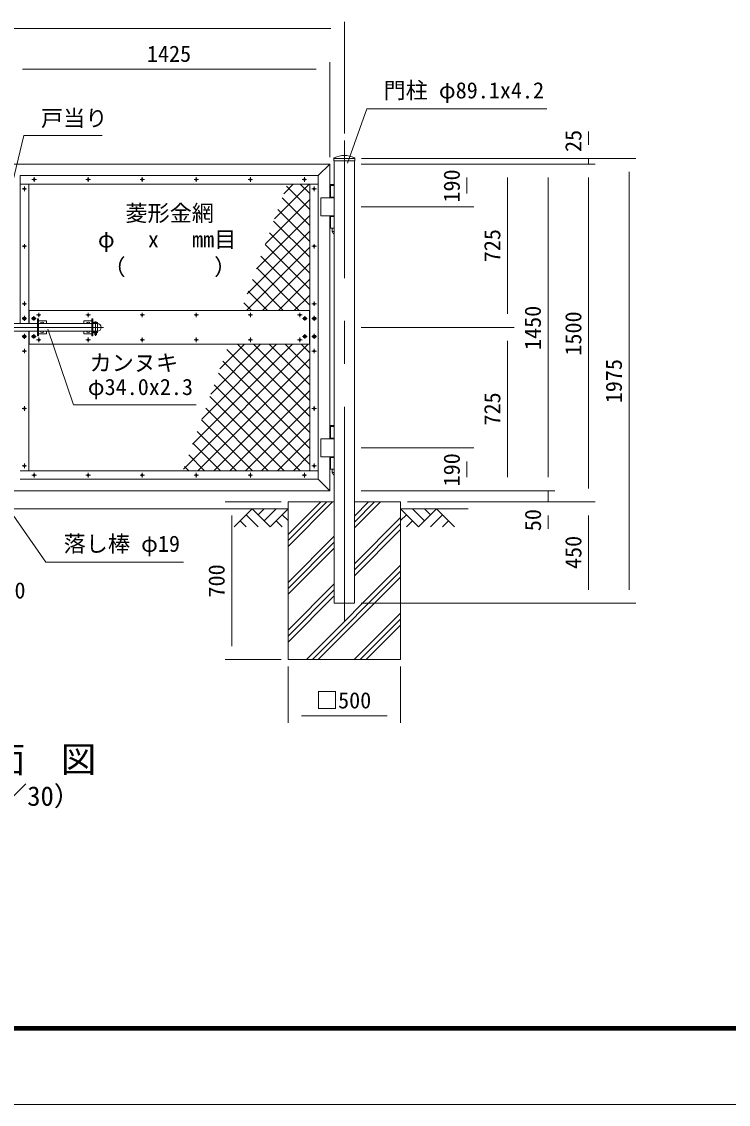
# Model space of a CAD drawing. Units: millimetres, scale not verified. Extents: x -6300 to 6300, y -4455 to 4455.
# Drawn here: x -1255 to 1884, y -4455 to 352 of the extents above; entities that cross this region are included whole.
import ezdxf
from ezdxf.enums import TextEntityAlignment as Align

# ---------------------------------------------------------------- set-up
doc = ezdxf.new("R2010")
doc.units = ezdxf.units.MM
doc.header["$LTSCALE"] = 30
doc.linetypes.add('USER1', pattern=[50.8, 31.75, -6.35, 6.35, -6.35])
for name, color, linetype, lineweight in [('0-0_D-STR1', 1, 'Continuous', 18), ('0-1_D-BMK', 2, 'USER1', 13), ('0-2_D-DCR-HCH', 7, 'Continuous', 9), ('0-3_D-STR4', 7, 'Continuous', 9), ('0-4_D-STR2', 7, 'Continuous', 9), ('0-5_D-STR3', 3, 'Continuous', 13), ('0-6_D-BGD', 7, 'Continuous', 9), ('0-7_D-STR-DIM', 7, 'Continuous', 9), ('0-9_D-STR-TXT', 7, 'Continuous', 9), ('0-A_D-TTL-TXT', 7, 'Continuous', 18), ('0-B_D-TTL', 7, 'Continuous', 9)]:
    doc.layers.add(name, color=color, linetype=linetype, lineweight=lineweight)
doc.styles.add('ＭＳ ゴシック', font='')
doc.styles.get('ＭＳ ゴシック').set_extended_font_data('MS Gothic')

msp = doc.modelspace()

# ---------------------------------------------------------------- linework, layer by layer
at = {"layer": '0-0_D-STR1'}
for p, q in [((62.82, -331.32), (113.62, -280.52)), ((225.12, -255.52), (132.12, -255.52)), ((132.12, -255.52), (132.12, -265.52)), ((225.12, -265.52), (132.12, -265.52)), ((134.07, -265.52), (134.07, -2230.52)), ((223.17, -265.52), (223.17, -2230.52)), ((225.12, -255.52), (225.12, -265.52)), ((113.62, -1500.52), (113.62, -510.52)), ((62.82, -1679.72), (113.62, -1730.52)), ((223.17, -2230.52), (134.07, -2230.52))]:
    msp.add_line(p, q, dxfattribs=at)
for points in [[(113.62, -430.52), (113.62, -280.52), (-1311.38, -280.52), (-1311.38, -988.52)], [(-1260.58, -1679.72), (62.82, -1679.72), (62.82, -331.32), (-1260.58, -331.32), (-1260.58, -988.52)], [(-1311.38, -1730.52), (113.62, -1730.52), (113.62, -1580.52)]]:
    msp.add_lwpolyline(points, dxfattribs=at)
for centre, radius, start, end in [((135.32, -255.52), 3.2, 120.05225, 180), ((178.62, -346.18), 103.66, 64.33066, 115.66934), ((221.92, -255.52), 3.2, 0, 59.94775)]:
    msp.add_arc(centre, radius, start, end, dxfattribs=at)
at = {"layer": '0-1_D-BMK'}
for p, q in [((178.62, -2310.52), (178.62, -175.52)), ((-1242.58, -400.49), (-1242.58, -380.54)), ((-1208.86, -349.32), (-1188.91, -349.32)), ((-1198.88, -359.29), (-1198.88, -339.34)), ((-968.86, -349.32), (-948.91, -349.32)), ((-958.88, -359.29), (-958.88, -339.34)), ((-728.86, -349.32), (-708.91, -349.32)), ((-718.88, -359.29), (-718.88, -339.34)), ((-488.86, -349.32), (-468.91, -349.32)), ((-478.88, -359.29), (-478.88, -339.34)), ((-248.86, -349.32), (-228.91, -349.32)), ((-238.88, -359.29), (-238.88, -339.34)), ((11.09, -349.32), (-8.86, -349.32)), ((1.12, -359.29), (1.12, -339.34)), ((44.82, -400.49), (44.82, -380.54)), ((-1232.61, -390.52), (-1252.56, -390.52)), ((34.84, -390.52), (54.79, -390.52)), ((-1232.61, -645.52), (-1252.56, -645.52)), ((-1242.58, -655.49), (-1242.58, -635.54)), ((34.84, -645.52), (54.79, -645.52)), ((44.82, -655.49), (44.82, -635.54)), ((-1232.61, -900.52), (-1252.56, -900.52)), ((-1242.58, -910.49), (-1242.58, -890.54)), ((34.84, -900.52), (54.79, -900.52)), ((44.82, -910.49), (44.82, -890.54)), ((-1242.58, -954.38), (-1242.58, -976.66)), ((-1200.88, -955.52), (-1200.88, -975.52)), ((-1168.91, -950.52), (-1188.86, -950.52)), ((-1178.88, -960.49), (-1178.88, -940.54)), ((-968.86, -950.52), (-948.91, -950.52)), ((-958.88, -960.49), (-958.88, -940.54)), ((-728.86, -950.52), (-708.91, -950.52)), ((-718.88, -960.49), (-718.88, -940.54)), ((-488.86, -950.52), (-468.91, -950.52)), ((-478.88, -960.49), (-478.88, -940.54)), ((-248.86, -950.52), (-228.91, -950.52)), ((-238.88, -960.49), (-238.88, -940.54)), ((-28.86, -950.52), (-8.91, -950.52)), ((-18.88, -960.49), (-18.88, -940.54)), ((3.12, -955.52), (3.12, -975.52)), ((44.82, -954.38), (44.82, -976.66)), ((-891.13, -1005.52), (-1811.13, -1005.52)), ((-1232.58, -965.52), (-1252.58, -965.52)), ((-1190.88, -965.52), (-1210.88, -965.52)), ((-926.13, -979.77), (-926.13, -1042.68)), ((-6.88, -965.52), (13.12, -965.52)), ((34.82, -965.52), (54.82, -965.52)), ((-1232.58, -1045.52), (-1252.58, -1045.52)), ((-1242.58, -1034.38), (-1242.58, -1056.66)), ((-1190.88, -1045.52), (-1210.88, -1045.52)), ((-1200.88, -1035.52), (-1200.88, -1055.52)), ((-1178.88, -1050.54), (-1178.88, -1070.49)), ((-958.88, -1050.54), (-958.88, -1070.49)), ((-718.88, -1050.54), (-718.88, -1070.49)), ((-478.88, -1050.54), (-478.88, -1070.49)), ((-238.88, -1050.54), (-238.88, -1070.49)), ((-18.88, -1050.54), (-18.88, -1070.49)), ((-6.88, -1045.52), (13.12, -1045.52)), ((3.12, -1035.52), (3.12, -1055.52)), ((34.82, -1045.52), (54.82, -1045.52)), ((44.82, -1034.38), (44.82, -1056.66)), ((-1242.58, -1100.54), (-1242.58, -1120.49)), ((-1168.91, -1060.52), (-1188.86, -1060.52)), ((-968.86, -1060.52), (-948.91, -1060.52)), ((-728.86, -1060.52), (-708.91, -1060.52)), ((-488.86, -1060.52), (-468.91, -1060.52)), ((-248.86, -1060.52), (-228.91, -1060.52)), ((-28.86, -1060.52), (-8.91, -1060.52)), ((44.82, -1100.54), (44.82, -1120.49)), ((-1232.61, -1110.52), (-1252.56, -1110.52)), ((34.84, -1110.52), (54.79, -1110.52)), ((-1232.61, -1365.52), (-1252.56, -1365.52)), ((-1242.58, -1355.54), (-1242.58, -1375.49)), ((34.84, -1365.52), (54.79, -1365.52)), ((44.82, -1355.54), (44.82, -1375.49)), ((-1232.61, -1620.52), (-1252.56, -1620.52)), ((-1242.58, -1610.54), (-1242.58, -1630.49)), ((34.84, -1620.52), (54.79, -1620.52)), ((44.82, -1610.54), (44.82, -1630.49)), ((-1208.86, -1661.72), (-1188.91, -1661.72)), ((-1198.88, -1651.74), (-1198.88, -1671.69)), ((-968.86, -1661.72), (-948.91, -1661.72)), ((-958.88, -1651.74), (-958.88, -1671.69)), ((-728.86, -1661.72), (-708.91, -1661.72)), ((-718.88, -1651.74), (-718.88, -1671.69)), ((-488.86, -1661.72), (-468.91, -1661.72)), ((-478.88, -1651.74), (-478.88, -1671.69)), ((-248.86, -1661.72), (-228.91, -1661.72)), ((-238.88, -1651.74), (-238.88, -1671.69)), ((11.09, -1661.72), (-8.86, -1661.72)), ((1.12, -1651.74), (1.12, -1671.69))]:
    msp.add_line(p, q, dxfattribs=at)
at = {"layer": '0-2_D-DCR-HCH'}
for p, q in [((-231.02, -1810.52), (-310.83, -1890.34)), ((-231.02, -1810.52), (-151.2, -1890.34)), ((-204.41, -1837.13), (-177.8, -1810.52)), ((-177.8, -1863.73), (-124.59, -1810.52)), ((-151.2, -1890.34), (-71.38, -1810.52)), ((-71.38, -1978.53), (126.63, -1780.52)), ((-71.38, -1952.01), (100.11, -1780.52)), ((-71.38, -1925.5), (73.6, -1780.52)), ((223.17, -1896.11), (338.76, -1780.52)), ((223.17, -1869.6), (312.25, -1780.52)), ((223.17, -1843.08), (285.73, -1780.52)), ((508.44, -1890.34), (428.62, -1810.52)), ((535.04, -1863.73), (481.83, -1810.52)), ((588.26, -1810.52), (508.44, -1890.34)), ((561.79, -1837.26), (535.04, -1810.52)), ((588.26, -1810.52), (668.07, -1890.34)), ((-284.23, -1863.73), (-257.5, -1890.34)), ((-257.62, -1837.13), (-204.17, -1890.34)), ((-124.59, -1863.73), (-97.86, -1890.34)), ((-97.99, -1837.13), (-71.38, -1863.61)), ((223.17, -2055.21), (428.62, -1849.76)), ((455.23, -1837.13), (428.62, -1863.61)), ((481.83, -1863.73), (455.1, -1890.34)), ((614.86, -1837.13), (561.41, -1890.34)), ((641.47, -1863.73), (614.74, -1890.34)), ((223.17, -2081.73), (428.62, -1876.28)), ((223.17, -2108.24), (428.62, -1902.79)), ((-71.38, -2137.63), (134.07, -1932.18)), ((-71.38, -2164.15), (134.07, -1958.7)), ((-71.38, -2190.66), (134.07, -1985.21)), ((9.99, -2480.52), (428.62, -2061.89)), ((36.51, -2480.52), (428.62, -2088.41)), ((63.03, -2480.52), (428.62, -2114.93)), ((-71.38, -2349.76), (134.07, -2144.31)), ((-71.38, -2376.28), (134.07, -2170.83)), ((-71.38, -2402.79), (134.07, -2197.34)), ((222.12, -2480.52), (428.62, -2274.02)), ((248.64, -2480.52), (428.62, -2300.54)), ((275.16, -2480.52), (428.62, -2327.06))]:
    msp.add_line(p, q, dxfattribs=at)
at = {"layer": '0-3_D-STR4'}
for p, q in [((-71.38, -2480.52), (-71.38, -1780.52)), ((-71.38, -1780.52), (134.07, -1780.52)), ((223.17, -1780.52), (428.62, -1780.52)), ((428.62, -2480.52), (428.62, -1780.52)), ((428.62, -2480.52), (-71.38, -2480.52))]:
    msp.add_line(p, q, dxfattribs=at)
at = {"layer": '0-4_D-STR2'}
for p, q in [((-131.33, -523.12), (22.47, -369.32)), ((-90.86, -411.94), (-48.24, -369.32)), ((24.82, -482.22), (-78.75, -378.66)), ((24.82, -411.51), (-17.38, -369.32)), ((24.82, -552.94), (-97.62, -430.5)), ((-171.79, -634.29), (24.82, -437.68)), ((-212.26, -745.47), (24.82, -508.39)), ((24.82, -623.65), (-116.49, -482.34)), ((24.82, -694.36), (-135.36, -534.18)), ((-252.72, -856.64), (24.82, -579.1)), ((24.82, -765.07), (-154.22, -586.02)), ((-255.89, -930.52), (24.82, -649.81)), ((24.82, -835.78), (-173.09, -637.87)), ((24.82, -906.49), (-191.96, -689.71)), ((-185.18, -930.52), (24.82, -720.52)), ((-21.86, -930.52), (-210.83, -741.55)), ((-92.57, -930.52), (-229.7, -793.39)), ((-114.47, -930.52), (24.82, -791.23)), ((-163.28, -930.52), (-248.57, -845.23)), ((-43.76, -930.52), (24.82, -861.94)), ((-233.99, -930.52), (-267.44, -897.07)), ((-535.97, -1634.87), (18.38, -1080.52)), ((-495.51, -1523.69), (-52.33, -1080.52)), ((-455.04, -1412.52), (-123.05, -1080.52)), ((-414.58, -1301.34), (-193.76, -1080.52)), ((-374.11, -1190.17), (-264.47, -1080.52)), ((24.82, -1472.17), (-342.91, -1104.44)), ((24.82, -1401.46), (-296.12, -1080.52)), ((24.82, -1330.75), (-225.41, -1080.52)), ((24.82, -1260.04), (-154.7, -1080.52)), ((24.82, -1189.33), (-83.99, -1080.52)), ((24.82, -1118.62), (-13.28, -1080.52)), ((-472.11, -1641.72), (24.82, -1144.79)), ((24.82, -1542.88), (-361.78, -1156.28)), ((-401.4, -1641.72), (24.82, -1215.5)), ((24.82, -1613.6), (-380.65, -1208.13)), ((-17.77, -1641.72), (-399.52, -1259.97)), ((-330.69, -1641.72), (24.82, -1286.21)), ((-88.48, -1641.72), (-418.39, -1311.81)), ((-159.19, -1641.72), (-437.26, -1363.65)), ((-259.98, -1641.72), (24.82, -1356.92)), ((-229.9, -1641.72), (-456.13, -1415.49)), ((-189.27, -1641.72), (24.82, -1427.63)), ((-300.61, -1641.72), (-475, -1467.33)), ((-371.32, -1641.72), (-493.86, -1519.18)), ((-118.56, -1641.72), (24.82, -1498.34)), ((-442.03, -1641.72), (-512.73, -1571.02)), ((-47.85, -1641.72), (24.82, -1569.05)), ((-512.74, -1641.72), (-531.6, -1622.86)), ((22.86, -1641.72), (24.82, -1639.76))]:
    msp.add_line(p, q, dxfattribs=at)
at = {"layer": '0-5_D-STR3'}
for p, q in [((-1260.58, -369.32), (62.82, -369.32)), ((-1222.58, -988.52), (-1222.58, -369.32)), ((24.82, -1641.72), (24.82, -369.32)), ((116.59, -375.52), (134.07, -375.52)), ((116.59, -375.52), (116.59, -427.52)), ((118.61, -370.52), (116.61, -372.52)), ((116.61, -372.52), (134.07, -372.52)), ((116.61, -375.52), (116.61, -372.52)), ((118.61, -370.52), (134.07, -370.52)), ((74.09, -430.52), (134.07, -430.52)), ((74.09, -430.52), (74.09, -510.52)), ((116.59, -427.52), (134.07, -427.52)), ((124.09, -427.52), (124.09, -430.52)), ((74.09, -510.52), (134.07, -510.52)), ((116.59, -513.52), (134.07, -513.52)), ((116.59, -513.52), (116.59, -565.52)), ((124.09, -510.52), (124.09, -513.52)), ((116.59, -565.52), (134.07, -565.52)), ((124.09, -565.52), (124.09, -580.52)), ((130.09, -590.52), (124.09, -580.52)), ((124.09, -580.52), (134.07, -580.52)), ((130.09, -590.52), (134.07, -590.52)), ((24.82, -930.52), (-1222.58, -930.52)), ((-1220.88, -930.52), (-1220.88, -988.52)), ((23.12, -930.52), (23.12, -1080.52)), ((-1183.88, -988.52), (-1458.88, -988.52)), ((-1183.88, -968.02), (-1183.88, -1043.02)), ((-1183.88, -968.02), (-1179.38, -968.02)), ((-1179.38, -968.02), (-1179.38, -1043.02)), ((-1179.38, -977.02), (-1143.88, -977.02)), ((-943.38, -988.52), (-1179.38, -988.52)), ((-1143.88, -977.02), (-1143.88, -988.52)), ((-978.88, -977.02), (-978.88, -988.52)), ((-943.38, -977.02), (-978.88, -977.02)), ((-943.38, -968.02), (-943.38, -1043.02)), ((-938.88, -968.02), (-943.38, -968.02)), ((-938.88, -968.02), (-938.88, -1043.02)), ((-918.13, -988.52), (-938.88, -988.52)), ((-934.23, -983.82), (-934.23, -988.52)), ((-920.07, -983.02), (-932.33, -983.02)), ((-930.13, -983.82), (-930.13, -988.52)), ((-922.13, -983.82), (-922.13, -988.52)), ((-918.13, -988.52), (-918.13, -1022.52)), ((-918.03, -983.82), (-918.03, -988.52)), ((-1183.88, -1022.52), (-1458.88, -1022.52)), ((-1222.58, -1641.72), (-1222.58, -1022.52)), ((-1220.88, -1022.52), (-1220.88, -1080.52)), ((-1183.88, -1043.02), (-1179.38, -1043.02)), ((-943.38, -1022.52), (-1179.38, -1022.52)), ((-1179.38, -1034.02), (-1143.88, -1034.02)), ((-1143.88, -1022.52), (-1143.88, -1034.02)), ((-978.88, -1022.52), (-978.88, -1034.02)), ((-943.38, -1034.02), (-978.88, -1034.02)), ((-938.88, -1043.02), (-943.38, -1043.02)), ((-918.13, -1022.52), (-938.88, -1022.52)), ((-934.23, -1022.52), (-934.23, -1028.22)), ((-918.03, -1028.22), (-934.23, -1028.22)), ((-919.7, -1029.02), (-932.28, -1029.02)), ((-930.13, -1022.52), (-930.13, -1028.22)), ((-930.13, -1029.02), (-930.13, -1037.72)), ((-922.13, -1037.72), (-930.13, -1037.72)), ((-929.33, -1038.52), (-930.13, -1037.72)), ((-929.33, -1029.02), (-929.33, -1038.52)), ((-922.93, -1038.52), (-929.33, -1038.52)), ((-922.93, -1029.02), (-922.93, -1038.52)), ((-922.93, -1038.52), (-922.13, -1037.72)), ((-922.13, -1022.52), (-922.13, -1028.22)), ((-922.13, -1029.02), (-922.13, -1037.72)), ((-918.03, -1022.52), (-918.03, -1028.22)), ((24.82, -1080.52), (-1222.58, -1080.52)), ((118.61, -1440.52), (116.61, -1442.52)), ((118.61, -1440.52), (134.07, -1440.52)), ((116.59, -1445.52), (134.07, -1445.52)), ((116.59, -1445.52), (116.59, -1497.52)), ((116.61, -1442.52), (134.07, -1442.52)), ((116.61, -1445.52), (116.61, -1442.52)), ((74.09, -1500.52), (134.07, -1500.52)), ((74.09, -1500.52), (74.09, -1580.52)), ((116.59, -1497.52), (134.07, -1497.52)), ((124.09, -1497.52), (124.09, -1500.52)), ((74.09, -1580.52), (134.07, -1580.52)), ((116.59, -1583.52), (134.07, -1583.52)), ((116.59, -1583.52), (116.59, -1635.52)), ((124.09, -1580.52), (124.09, -1583.52)), ((62.82, -1641.72), (-1260.58, -1641.72)), ((116.59, -1635.52), (134.07, -1635.52)), ((124.09, -1635.52), (124.09, -1650.52)), ((130.09, -1660.52), (124.09, -1650.52)), ((124.09, -1650.52), (134.07, -1650.52)), ((130.09, -1660.52), (134.07, -1660.52))]:
    msp.add_line(p, q, dxfattribs=at)
for points in [[(-1236.08, -961.77), (-1242.58, -958.01), (-1249.08, -961.77), (-1249.08, -969.27), (-1242.58, -973.02), (-1236.08, -969.27)], [(-1194.38, -961.77), (-1200.88, -958.01), (-1207.38, -961.77), (-1207.38, -969.27), (-1200.88, -973.02), (-1194.38, -969.27)], [(-3.38, -961.77), (3.12, -958.01), (9.62, -961.77), (9.62, -969.27), (3.12, -973.02), (-3.38, -969.27)], [(38.32, -961.77), (44.82, -958.01), (51.32, -961.77), (51.32, -969.27), (44.82, -973.02), (38.32, -969.27)], [(-1236.08, -1041.77), (-1242.58, -1038.01), (-1249.08, -1041.77), (-1249.08, -1049.27), (-1242.58, -1053.02), (-1236.08, -1049.27)], [(-1194.38, -1041.77), (-1200.88, -1038.01), (-1207.38, -1041.77), (-1207.38, -1049.27), (-1200.88, -1053.02), (-1194.38, -1049.27)], [(-3.38, -1041.77), (3.12, -1038.01), (9.62, -1041.77), (9.62, -1049.27), (3.12, -1053.02), (-3.38, -1049.27)], [(38.32, -1041.77), (44.82, -1038.01), (51.32, -1041.77), (51.32, -1049.27), (44.82, -1053.02), (38.32, -1049.27)]]:
    msp.add_lwpolyline(points, close=True, dxfattribs=at)
for centre, radius in [((-1198.88, -349.32), 4), ((-958.88, -349.32), 4), ((-718.88, -349.32), 4), ((-478.88, -349.32), 4), ((-238.88, -349.32), 4), ((1.12, -349.32), 4), ((-1242.58, -390.52), 4), ((44.82, -390.52), 4), ((-1242.58, -645.52), 4), ((44.82, -645.52), 4), ((-1242.58, -900.52), 4), ((44.82, -900.52), 4), ((-1242.58, -965.52), 6.25), ((-1200.88, -965.52), 6.25), ((-1178.88, -950.52), 4), ((-958.88, -950.52), 4), ((-718.88, -950.52), 4), ((-478.88, -950.52), 4), ((-238.88, -950.52), 4), ((-18.88, -950.52), 4), ((3.12, -965.52), 6.25), ((44.82, -965.52), 6.25), ((-1242.58, -1045.52), 6.25), ((-1200.88, -1045.52), 6.25), ((-1178.88, -1060.52), 4), ((-958.88, -1060.52), 4), ((-718.88, -1060.52), 4), ((-478.88, -1060.52), 4), ((-238.88, -1060.52), 4), ((-18.88, -1060.52), 4), ((3.12, -1045.52), 6.25), ((44.82, -1045.52), 6.25), ((-1242.58, -1110.52), 4), ((44.82, -1110.52), 4), ((-1242.58, -1365.52), 4), ((44.82, -1365.52), 4), ((-1242.58, -1620.52), 4), ((44.82, -1620.52), 4), ((-1198.88, -1661.72), 4), ((-958.88, -1661.72), 4), ((-718.88, -1661.72), 4), ((-478.88, -1661.72), 4), ((-238.88, -1661.72), 4), ((1.12, -1661.72), 4)]:
    msp.add_circle(centre, radius, dxfattribs=at)
for centre, radius, start, end in [((-1163.88, -990.52), 8, 14.47751, 165.52249), ((-958.88, -990.52), 8, 14.47751, 165.52249), ((-932.18, -986.03), 3.02, 47.18249, 132.81751), ((-926.13, -993.42), 10.4, 67.38014, 112.61986), ((-920.08, -986.05), 3.03, 47.363, 132.637), ((-918.13, -1005.52), 17, 270, 90), ((-1163.88, -1020.52), 8, 194.47751, 345.52249), ((-958.88, -1020.52), 8, 194.47751, 345.52249), ((-932.18, -1026), 3.02, 227.28053, 312.71947), ((-926.13, -1018.62), 10.4, 247.38014, 292.61986), ((-920.08, -1026.08), 2.96, 226.1605, 313.8395)]:
    msp.add_arc(centre, radius, start, end, dxfattribs=at)
at = {"layer": '0-6_D-BGD'}
for p, q in [((-2571.38, -1810.52), (-71.38, -1810.52)), ((428.62, -1810.52), (728.62, -1810.52))]:
    msp.add_line(p, q, dxfattribs=at)
at = {"layer": '0-7_D-STR-DIM'}
for p, q in [((178.62, -145.52), (178.62, 351.48)), ((-2761.38, 321.48), (118.62, 321.48)), ((113.62, -250.52), (113.62, 171.48)), ((-1251.38, 141.48), (-1191.38, 141.48)), ((-1251.38, 141.48), (53.62, 141.48)), ((1263.17, -195.52), (1263.17, -135.52)), ((253.17, -280.52), (933.17, -280.52)), ((253.17, -280.52), (1113.17, -280.52)), ((253.17, -280.52), (1293.17, -280.52)), ((253.17, -280.52), (753.17, -280.52)), ((253.17, -280.52), (1293.17, -280.52)), ((255.12, -255.52), (1473.17, -255.52)), ((255.12, -255.52), (1293.17, -255.52)), ((1263.17, -280.52), (1263.17, -255.52)), ((1443.17, -315.52), (1443.17, -2170.52)), ((723.17, -340.52), (723.17, -410.52)), ((903.17, -340.52), (903.17, -945.52)), ((1083.17, -340.52), (1083.17, -1670.52)), ((1263.17, -340.52), (1263.17, -1720.52)), ((1263.17, -340.52), (1263.17, -400.52)), ((253.17, -470.52), (753.17, -470.52)), ((253.17, -1005.52), (933.17, -1005.52)), ((253.17, -1005.52), (933.17, -1005.52)), ((903.17, -1065.52), (903.17, -1670.52)), ((253.17, -1540.52), (753.17, -1540.52)), ((723.17, -1670.52), (723.17, -1600.52)), ((1083.17, -1670.52), (1083.17, -1610.52)), ((253.17, -1730.52), (933.17, -1730.52)), ((253.17, -1730.52), (1113.17, -1730.52)), ((253.17, -1730.52), (1113.17, -1730.52)), ((253.17, -1730.52), (753.17, -1730.52)), ((1083.17, -1730.52), (1083.17, -1780.52)), ((-101.38, -1780.52), (-351.38, -1780.52)), ((458.62, -1780.52), (1293.17, -1780.52)), ((458.62, -1780.52), (1113.17, -1780.52)), ((458.62, -1780.52), (1293.17, -1780.52)), ((-321.38, -2420.52), (-321.38, -1840.52)), ((1083.17, -1840.52), (1083.17, -1900.52)), ((1263.17, -1840.52), (1263.17, -2170.52)), ((253.17, -2230.52), (1473.17, -2230.52)), ((253.17, -2230.52), (1293.17, -2230.52)), ((-101.38, -2480.52), (-351.38, -2480.52)), ((-71.38, -2510.52), (-71.38, -2760.52)), ((428.62, -2510.52), (428.62, -2760.52)), ((-11.38, -2730.52), (368.62, -2730.52))]:
    msp.add_line(p, q, dxfattribs=at)
at = {"layer": '0-9_D-STR-TXT'}
for points in [[(1078.26, -34.55), (278.14, -34.55), (192.96, -276.43)], [(-897.72, -153.61), (-1245.17, -153.61), (-1321.11, -469.37)], [(-479.21, -1349.93), (-1025.02, -1349.93), (-1138.02, -1013.84)], [(-536.17, -2048.13), (-1147.07, -2048.13), (-1350.8, -1756.23)]]:
    msp.add_lwpolyline(points, dxfattribs=at)
at = {"layer": '0-B_D-TTL', "color": 2, "lineweight": 18}
msp.add_lwpolyline([(-6300, 4455), (6300, 4455), (6300, -4455), (-6300, -4455)], close=True, dxfattribs=at)
at = {"layer": '0-B_D-TTL'}
for points in [[(-5895, 4125), (5895, 4125), (5895, -4125), (-5895, -4125)], [(-5891.25, 4121.25), (5891.25, 4121.25), (5891.25, -4121.25), (-5891.25, -4121.25)], [(-5887.5, 4117.5), (5887.5, 4117.5), (5887.5, -4117.5), (-5887.5, -4117.5)], [(-5883.75, 4113.75), (5883.75, 4113.75), (5883.75, -4113.75), (-5883.75, -4113.75)], [(-5880, 4110), (5880, 4110), (5880, -4110), (-5880, -4110)]]:
    msp.add_lwpolyline(points, close=True, dxfattribs=at)

# ---------------------------------------------------------------- texts
at = {"layer": '0-7_D-STR-DIM', "style": 'ＭＳ ゴシック'}
for s, p in [('1425', (-698.26, 151.6)), ('□200', (-1483.01, -2230.91)), ('□500', (52.39, -2718.89))]:
    msp.add_text(s, height=72.14, dxfattribs=at).set_placement(p, align=Align.BOTTOM_LEFT)
for s, p in [('25', (1253.05, -226.93)), ('190', (713.05, -451.49)), ('725', (893.05, -716.29)), ('1450', (1073.05, -1105.87)), ('1500', (1253.05, -1130.87)), ('1975', (1433.05, -1342.39)), ('725', (893.05, -1441.29)), ('190', (713.05, -1711.49)), ('50', (1073.66, -1910.35)), ('450', (1253.05, -2078.27)), ('700', (-331.5, -2204.77))]:
    msp.add_text(s, height=72.14, rotation=90, dxfattribs=at).set_placement(p, align=Align.BOTTOM_LEFT)
at = {"layer": '0-9_D-STR-TXT', "style": 'ＭＳ ゴシック'}
for s, p in [('門柱 φ89.1x4.2', (352.62, -10.73)), ('戸当り', (-1168.78, -134.35)), ('菱形金網', (-794.05, -556.01)), ('φ   x   mm目', (-915.88, -672.4)), ('（\u3000\u3000\u3000\u3000）', (-891.52, -794.87)), ('カンヌキ', (-953.2, -1220.58)), ('φ34.0x2.3', (-960.81, -1327.63)), ('落し棒 φ19', (-1068.4, -2023.73))]:
    msp.add_text(s, height=72.14, dxfattribs=at).set_placement(p, align=Align.BOTTOM_LEFT)
at = {"layer": '0-A_D-TTL-TXT', "style": 'ＭＳ ゴシック'}
for s, height, p in [('正\u3000面\u3000図', 115.5, (-1711.23, -3015.92)), ('（S=1／30）', 86.66, (-1643, -3155.71))]:
    msp.add_text(s, height=height, dxfattribs=at).set_placement(p, align=Align.BOTTOM_LEFT)

doc.saveas('drawing.dxf')
